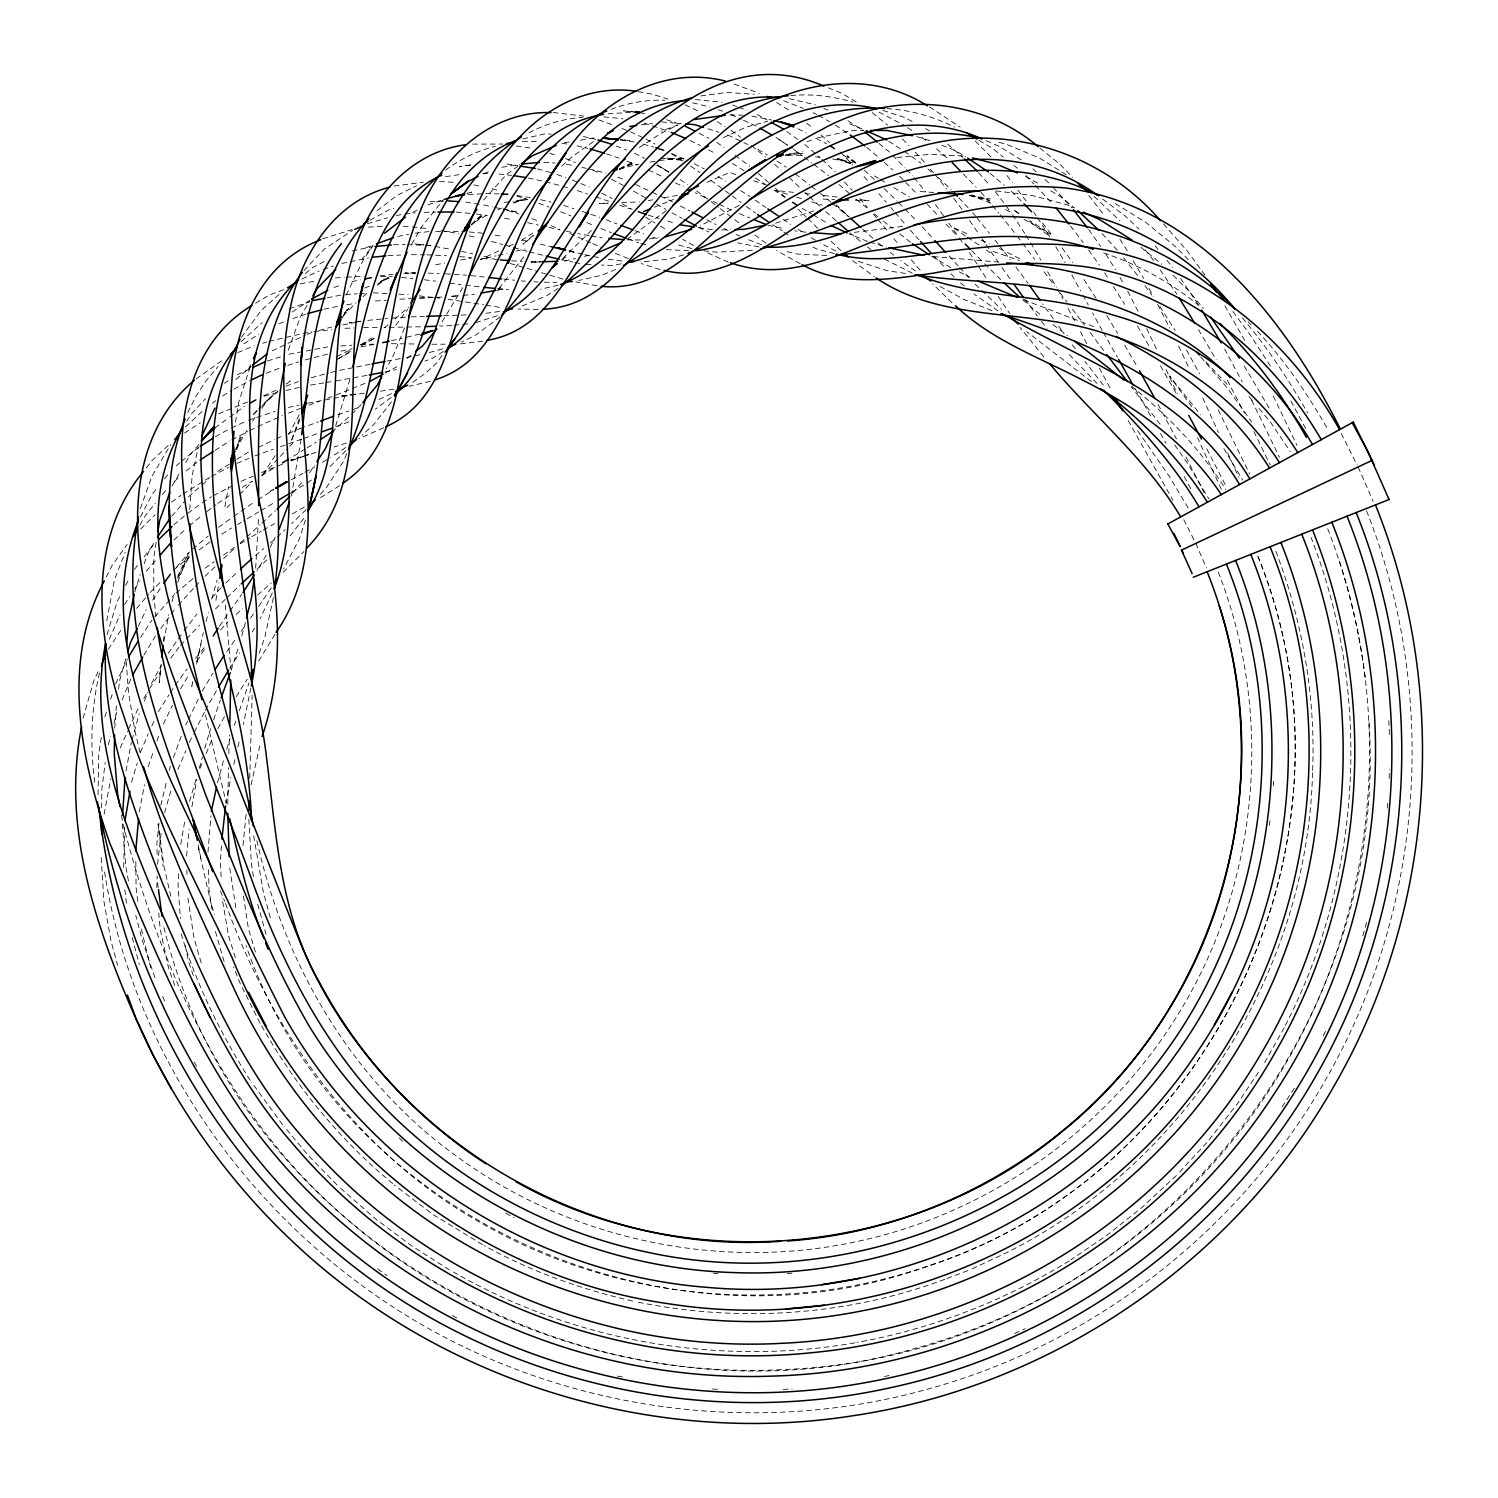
<?xml version="1.0" encoding="UTF-8"?>
<svg xmlns="http://www.w3.org/2000/svg" width="1498" height="1498" viewBox="0 0 1498 1498"><rect width="100%" height="100%" fill="white"/><g stroke="black" fill="none" stroke-linecap="round" stroke-linejoin="round"><path stroke-width="0.75" stroke-dasharray="5 3.75" d="M227.79 804.332L228.426 767.613M101.602 807.89L101.789 789.558L105.216 762.445M248.855 819.312L251.327 863.335L253.462 876.985M258.461 519.469L255.559 570.12M114.709 728.178L116.451 705.24M1389.152 778.454L1389.376 769.56M228.82 753.625L229.437 734.994M122.33 823.844L125.944 867.192L128.753 882.547M156.784 887.715L157.178 876.012M157.59 864.309L161.147 832.588M101.227 857.624L103.924 901.347L111.058 941.343L117.649 965.274M1312.529 772.725C1307.717 970.798 1187.633 1159.958 1011.45 1250.193M1312.641 770.384C1315.6 695.297 1302.155 619.798 1275.247 549.71M106.77 620.734L114.541 579.426L125.195 552.369M124.615 827.345L123.679 869.664M178.637 873.802L178.037 885.112L180.397 918.574M249.717 778.192L252.151 695.203M221.442 845.733L220.393 861.238L221.236 879.513M189.759 509.657L192.118 475.727L198.298 447.059M207.979 852.156L210.956 815.83M242.994 845.546L246.103 814.013M1387.185 808.096L1387.597 803.452M1269.48 825.304L1269.93 820.661M1273.244 785.87L1273.693 781.244M186.538 856.088L189.16 829.199M161.11 664.251L159.219 682.676L161.035 666.591M163.469 641.238L163.937 636.631M158.975 823.132L156.916 843.262L157.178 857.249M139.314 811.729L144.482 784.671M163.881 641.313L168.731 614.817M273.385 597.59L264.94 636.65L258.517 655.356M118.567 689.155L119.784 679.98L125.963 658.221L128.566 693.237L135.307 732.859L140.831 755.498M301.079 439.195L291.099 497.317M126.019 770.852L131.356 742.409M101.284 737.428L98.774 753.438L98.025 795.588M156.185 542.407L153.77 557.705L153.826 595.68L155.979 616.146M225.936 803.808L230.823 777.518M235.448 422.211L238.706 402.194L250.84 364.763M104.111 814.275L110.702 778.923M180.752 844.348L185.115 819.275M215.881 600.342L218.97 582.759M191.913 806.673L196.762 779.297M224.831 506.699L228.557 486.906M250.821 687.975L243.388 724.47M196.837 661.798L203.316 632.662M134.764 591.953L140.175 574.502M196.613 664.101L200.975 643.934M217.528 782.668L224.101 758.231M251.102 784.783L260.521 742.858M233.838 764.467L235.336 757.932M349.914 379.368L335.608 426.106M160.81 805.231L166.615 781.376M169.255 770.534L170.304 766.19M237.939 746.922L239.568 740.181M245.391 622.475L241.852 635.845M206.106 621.501L208.353 612.551M108.324 744.693L110.59 736.117M113.96 723.234L116.788 712.505M172.008 601.822L174.292 593.171M131.955 740.218L139.127 713.909M199.365 768.156L202.342 757.164M204.72 748.363L210.563 728.608M1362.843 935.857L1367 920.952M211.705 599.144L217.173 579.932M83.102 718.048L93.588 681.478L99.111 669.381M99.467 672.995C91.022 709.06 89.899 746.641 94.917 783.304M164.574 812.628L170.884 790.869M189.572 801.336L196.762 776.956M131.524 782.293L137.254 763.044M140.438 752.352L148.133 733.983M226.76 749.3L230.074 738.139M140.419 508.496L151.747 476.589L170.791 444.475M237.939 648.971L231.048 670.598M107.013 634.628L117.2 601.522L120.364 595.474M236.178 449.419L240.129 436.555M305.386 520.031L299.394 538.887L283.459 569.053M104.879 716.924L107.032 710.314M110.609 699.285L112.762 692.675M148.208 766.714L153.339 751.753M156.99 741.061L159.181 734.638M234.343 725.369L235.785 721.156M239.38 710.632L248.986 682.882M213.559 719.808L220.337 700.053M299.375 418.466L291.043 441.76L299.675 420.133M236.628 449.7L241.141 437.173L235.523 449.082M288.29 350.232L300.48 316.546L309.487 301.473M177.719 582.516L188.467 553.005M173.487 757.482L181.427 735.687M346.132 295.125L363.19 260.165L372.983 245.616L362.235 258.948M144.164 563.716L148.152 552.912L155.174 541.04M144.407 700.933L147.928 692.263M151.429 683.612L161.297 665.281M404.554 327.95L392.738 356.767L386.166 368.826M200.039 768.399L202.661 762.051M206.144 753.569L212.267 738.757M122.068 699.866L130.869 678.781M177.925 769.392L185.883 750.685M189.422 742.39L193.205 734.245M177.476 577.797L188.111 552.893M346.768 453.707L343.267 461.74L326.002 488.198L319.842 494.827M109.26 639.29L120.046 614.704M120.233 747.914L127.592 731.249M128.51 729.151L139.127 706.419M272.28 592.965L260.128 618.768M151.804 725.95L154.556 719.92M1285.359 1025.362C1362.281 876.068 1372.224 694.248 1311.143 537.707M248.724 368.695L250.653 364.632M138.284 626.295L146.298 609.592M115.627 683.856L127.517 658.989M163.376 724.058L172.382 705.315M185.733 725.144L187.662 721.137M188.636 719.134L198.26 699.098M1323.258 1035.792L1326.217 1029.819M266.251 555.178L256.944 570.963M270.202 547.219L275.145 537.276M187.774 412.53L196.126 396.015L206.2 380.661L218.071 366.561M106.283 576.973L112.219 565.233L127.143 544.486M194.216 732.26L204.327 712.336M205.338 710.352L217.266 689.192M178.225 578.078L189.591 555.833M140.512 516.81L152.141 494.321L157.646 487.393M125.645 585.418L128.809 579.37M235.972 449.363L246.814 430.394M288.534 434.589L299.394 414.459M462.826 287.579L439.719 325.646M217.847 728.627L224.569 716.456M177.981 575.7L189.235 555.739M1264.649 1062.569L1284.385 1027.459M143.92 655.075L155.567 635.901M172.158 485.97L180.041 472.301M185.658 462.545L190.152 454.755L198.972 444.382M411.65 244.211L422.005 226.235L443.67 199.44M168.244 653.278L182.775 632.418M139.951 524.974L145.549 515.349L155.361 503.178M143.789 698.461L148.471 690.522M149.631 688.537L160.848 671.085M274.995 634.291L258.386 661.573M202.324 691.065L213.034 672.995M252.263 631.987L254.51 628.205M180.546 688.762L188.729 675.018M196.912 661.273L205.582 647.585M344.39 313.55L348.116 307.614M236.235 696.645L247.151 679.249M252.638 421.144L254.978 417.455M229.812 668.239L239.53 652.885M186.819 421.238L191.669 413.617L205.526 398.58M158.226 711.868L169.124 694.697M170.341 692.788L173.974 687.058M175.191 685.148L187.175 668.838M219.513 626.145L228.595 612.963M241.347 337.35L261.326 310.236L280.856 292.934M271.25 587.834L255.877 610.51M124.54 604.462L129.652 596.635M134.745 588.826L139.857 581.018M140.569 637.436L151.897 620.191M309.562 472.825L314.393 465.466M275.201 455.579L261.57 476.308L278.778 457.995M1282.026 1106.966L1294.403 1088.166M108.324 649.233L121.937 628.617M152.534 600.174L161.26 587.01M1258.47 1072.137L1236.842 1104.588L1207.463 1141.851L1177.952 1173.833M342.237 317.876L348.772 308.345L344.24 313.438M229.906 611.09L241.665 594.388M250.522 618.094L254.548 612.401M226.741 651.686L235.935 638.71M241.197 631.295L243.818 627.587M160.792 628.617L169.911 615.903M171.221 614.086L175.135 608.637M523.757 256.963L498.609 288.814M261.832 408.261L270.052 397.213L258.705 408.917M395.772 325.291L407.699 309.337M170.697 658.202L179.123 647.173M442.041 355.55L436.611 363.078L424.852 373.788L411.707 382.982M134.408 569.521L138.546 564.109M144.089 556.919L153.77 544.317M184.179 630.583L196.912 614.068M391.502 401.839L373.845 424.458L362.048 435.206M290.069 535.966L303.832 518.308M146.392 467.807L152.01 460.616L169.836 443.97M195.508 658.259L205.469 646.181M164.537 478.723L168.656 473.518M162.383 494.49L166.596 489.284M483.611 199.964L506.455 174.536L517.653 166.428M361.318 404.46L350.251 415.751M136.636 608.394L148.677 594.219M150.175 592.459L161.559 580.924M171.783 516.192L183.898 502.111M176.258 567.442L189.385 552.2M146.242 571.244L156.859 558.979M154.874 616.783L174.217 594.65M292.634 493.029L302.783 481.457M178.243 605.211L193.822 588.096M195.377 586.373L200.058 581.243M345.907 450.617L329.803 466.796M211.986 597.627L221.049 587.759M220.487 629.946L227.996 621.82M305.966 509.732L291.642 523.57M280.351 456.328L288.159 447.996M289.732 446.329L292.859 442.996M303.925 270.614L324.223 249.136L352.629 230.299M180.546 645.32L199.59 625.134M343.061 315.498L356.168 302.839M257.094 410.583L252.226 415.601L260.521 407.381M226.947 507.691L230.149 504.395M239.717 494.527L252.488 481.382M497.336 290.874L503.459 284.639M591.429 230.523L562.143 259.042M283.141 572.273L303.794 551.657M185.565 426.893L202.455 411.126M262.187 405.752L277.636 391.54M215.543 608.843L225.168 599.406M226.76 597.814L239.624 585.437M140.625 529.056L155.099 514.844M173.768 524.862L185.977 514.675M267 559.821L255.784 570.42M204.983 576.299L215.132 566.656M223.577 558.604L233.613 549.186M225.805 583.022L237.227 572.199M471.14 224.625L482.712 213.708M174.48 481.457L179.329 476.888M173.899 540.029L185.715 528.963M277.167 537.07L285.2 529.562M240.204 543.081L245.166 538.494M246.814 536.977L260.128 524.693M1176.398 1175.518L1141.532 1207.819L1106.179 1235.831L1070.995 1259.668M561.862 166.091L571.787 156.99L596.092 139.67M261.832 523.139L275.426 510.706M236.197 614.405L242.751 608.45M241.122 341.6L261.925 322.894M363.022 296.735L368.152 292.147M331.863 432.098L348.585 417.23M377.065 210.712L396.876 195.508L416.65 185.752M257.581 595.062L271.269 582.947M533.082 235.411L522.989 244.193L533.887 235.617M188.448 496.83L200.489 486.363M202.211 484.865L209.083 478.892M176.333 465.784L179.629 462.938M181.277 461.515L198.242 447.677M173.468 570.045L189.572 556.9M235.898 379.462L251.084 366.43M175.94 593.189L193.111 578.471M499.976 316.958L476.102 334.84L461.59 342.012M384.612 327.725L388.057 324.785M394.91 318.943L408.636 307.24M255.353 555.646L263.742 548.511M270.464 542.8L275.501 538.512M471.383 225.112L483.367 215L474.267 221.236M189.235 525.985L201.575 515.593M305.349 273.61L312.108 267.936L326.19 260.39M192.568 549.054L208.203 536.022M218.614 527.315L231.553 517.84M270.277 397.382L277.505 391.446M391.203 397.457L375.361 409.123M407.138 358.397L412.287 354.202M186.052 471.027L198.242 461.197M562.349 259.603L565.795 256.888M666.292 210.638L627.531 239.062M206.967 511.53L215.955 504.732M196.107 378.957L223.464 359.557M377.346 285.294L388.375 277.055L378.282 282.841M187.774 513.346L200.395 504.058M202.193 502.729L211.518 496.681M214.926 427.885L227.902 418.391M229.756 417.043L244.586 406.201M639.234 147.59L661.76 132.929L677.695 124.989L661.517 131.15M198.991 550.028L210.3 541.752M171.54 502.148L180.977 495.332M182.868 493.966L209.664 477.45M307.333 482.918L312.951 478.892M205.132 568.173L214.364 561.619M223.614 555.065L234.718 547.201M233.445 516.51L239.118 512.559M241.009 511.249L254.248 502.036M212.173 403.205L215.656 400.79M222.603 395.978L231.947 390.285M445.486 170.173C460.392 159.162 477.225 150.699 495.295 146.336M224.513 383.301L228.164 380.848M217.753 503.384L230.786 494.602M292.204 312.033L309.599 300.386M334.279 455.055L347.293 446.498M184.535 433.072L200.245 422.904M214.926 450.449L229.737 440.918M339.634 485.726L318.231 499.003M521.323 240.448L534.674 231.89M243.818 343.754L258.817 334.185M215.412 436.686L229.381 428.896M558.042 288.459L546.302 295.949L521.229 306.36M217.678 471.421L229.213 464.155M236.909 459.324L248.443 452.078M258.068 499.62L273.348 489.996M221.873 534.112L231.628 527.989M272.149 350.888L305.199 335.14M338.923 358.359L352.685 349.858M360.55 344.989L374.331 336.488M443.352 351.524L431.499 358.846L424.964 361.018M322.463 462.32L330.328 457.47M240.41 543.699L249.885 537.857M305.292 448.969L290.144 458.219M307.127 447.846L316.284 442.228M242.264 487.356L251.982 481.438M261.364 475.727L274.658 467.638M255.596 303.214L269.003 295.218L285.538 288.964M258.911 511.81L243.275 521.117M260.877 510.649L274.621 502.429M291.979 492.074L303.495 485.202M273.853 489.134L270.183 491.307L274.022 489.228M237.452 524.562L241.328 522.259M474.679 222.06L488.067 214.607M211.574 476.327L229.044 467.133M304.263 507.11L292.372 513.851M251.776 536.677L261.232 531.247M263.124 530.161L274.677 523.626M1069.141 1260.923C1004.297 1300.863 932.205 1328.838 857.231 1342.377M233.894 389.18L249.735 380.754M336.956 359.557L351.169 351.562M361.318 345.832L375.53 337.818L361.261 344.709M739.169 205.376L700.296 225.842M291.286 479.809L302.971 473.349M304.899 472.282L314.636 466.908M369.987 220.262L389.405 209.589L393.899 208.447M412.68 212.398L422.024 207.323M385.136 373.114L396.82 366.804M619.479 169.143L633.654 161.559M723.403 137.573L745.91 127.255L767.463 121.301M213.484 495.651L231.141 486.344M391.427 393.656L377.533 400.135M377.627 283.871L389.068 277.954L378.938 282.167M231.741 439.888L247.769 431.649M249.773 430.619L255.784 427.529M257.787 426.499L282.429 415.62M383.6 427.81L358.734 438.745M237.751 352.61L254.267 345.776M528.944 132.798C545.534 123.903 563.978 118.679 582.741 117.312M336.788 356.487L351.056 349.614M497.935 209.889L501.886 207.997M258.442 447.34L274.415 439.738M276.418 438.802L282.41 435.955M972.146 1268.787L1009.465 1251.317M498.759 250.952L480.315 259.529L496.007 255.84M509.02 246.178L513.121 244.268M237.302 374.706L251.346 368.171M301.922 278.984L319.186 271.007M1014.652 1333.557L1025.231 1328.707M231.497 427.941L246.29 421.163M248.406 420.208L274.939 411.37M619.573 169.592L633.972 163.095L621.37 167.607M218.633 413.86L247.619 401.932M263.573 395.772L277.654 389.517M706.869 182.4L729.713 172.42L736.248 174.835M241.047 481.326L253.387 476.064M261.607 472.544L282.616 464.08M615.715 269.434L602.14 275.108L578.902 280.444M288.384 433.446L300.33 428.447M236.871 463.388L248.855 458.388M364.744 288.065L370.83 285.538M654.345 207.211L673.557 199.44M288.496 413.167L300.63 408.28M336.058 395.041L365.381 383.226M348.865 421.837L334.822 427.192M513.795 203.054L525.704 198.485L513.215 201.781M307.146 334.391L312.988 332.144M266.213 373.283L281.25 367.516M278.815 323.83L284.901 321.527M293.028 318.456L305.386 314.318M806.991 141.786L815.286 138.677M285.912 386.259L298.402 381.559M944.77 1279.311C846.351 1316.049 737.447 1323.109 634.759 1301.462M946.886 1278.524L970.067 1269.761M483.704 173.581L489.659 171.352M308.963 405.153L319.392 401.277M327.725 398.168L331.901 396.614M353.004 409.609L359.277 407.287M291.267 460.897L308.607 454.493L302.652 456.384M427.941 204.814L444.569 199.197M254.866 455.898L261.008 453.651M263.049 452.902L273.291 449.138M365.924 247.694L372.29 245.372M300.312 428.447L318.437 421.874M301.697 439.195L277.317 447.752M303.757 438.446L318.175 433.24M323.212 269.565L333.286 265.97M264.228 396.202L277.111 392.532M289.301 308.738L309.168 301.922M346.356 443.052L333.942 447.022M813.714 210.956L774.185 223.614M337.893 414.665L348.678 411.051M610.941 109.354C628.111 102.838 646.499 99.636 664.869 100.272M287.766 365.381L298.645 361.823M333.998 287.485L341.937 284.882M475.784 322.632L497.598 315.629M367.403 223.726L387.551 217.734M267.543 360.981L280.369 356.917M288.927 354.221L327.594 346.956M322.707 238.781L352.086 229.606M302.821 456.497L317.22 452.115M262.656 343.248L266.85 341.993M268.947 341.375L300.929 333.923M311.284 377.702L328.661 373.039M558.248 285.219L540.478 289.189M683.668 254.885L668.838 259.06L640.582 261.963M429.383 352.517L444.063 348.454M319.168 330.44L331.526 327.032M305.292 359.894L311.996 358.097M314.224 357.498L327.631 354.165M419.833 334.054L404.497 337.724M619.386 168.918L638.878 164.143M430.301 381.335L409.235 386.222M352.105 250.896L372.646 246.721M330.852 372.496L337.406 370.849M341.75 263.461L368.62 257.918M564.634 261.139L575.625 258.48M584.426 256.345L588.826 255.297M498.254 255.315L507.223 253.199M516.173 251.084L525.143 248.968M396.446 215.656L400.902 214.607M285.968 390.472L299.263 387.383M522.802 138.902L544.617 133.902L551.152 134.108M414.946 355.831L421.125 354.408M391.353 340.701L402.307 338.211M323.98 309.225L338.398 306.21M288.384 407.419L299.226 405.078M307.876 403.205L357.179 393.843L339.784 396.24L364.37 393.225M339.578 370.381L372.141 363.864M817.365 137.891L852.175 130.532L863.653 130.476M341.02 351.131L352.086 348.791M700.746 95.966L726.661 92.464L754.187 94.224M351.861 281.643L360.512 279.864M379.968 275.857L393.056 274.228M393.993 186.052L423.354 182.232M513.421 202.286L526.21 199.721L512.99 201.294M303.083 333.492L311.678 331.77M385.08 371.897L396.371 369.613M397.794 236.441L408.767 234.268M621.202 263.798L612.495 265.502L601.484 265.034M327.276 297.746L340.964 295.106M785.42 154.893L802.928 151.523M393.974 389.162L380.436 391.184M342.78 324.879L360.793 321.452M360.924 346.918L373.92 344.428M300.143 283.852L315.554 280.931M435.656 264.79L444.737 263.086M460.598 260.09L471.945 257.956M386.896 361.093L404.048 357.91M884.569 1376.437L888.988 1375.613M498.048 289.975L506.642 288.402M406.258 357.516L412.868 356.299M648.391 200.601L652.847 199.796M663.989 197.792L677.358 195.377M366.935 375.399L335.103 381.016M650.207 162.121L657.004 160.904M346.712 304.806L352.948 303.738M501.774 167.289L519.375 164.368M310.404 385.098L323.886 382.87M326.115 382.496L332.856 381.391M564.428 142.703L571.3 141.598M580.438 140.138L596.466 137.554M752.445 250.26L716.55 252.188L702.3 250.615M360.681 321.19L349.24 322.913L360.812 321.34M445.543 176.652L460.541 174.461M902.657 226.404L850.808 232.77M641.181 124.877L652.51 123.248M485.895 313.288L499.639 311.472M855.002 1342.845C718.235 1366.644 573.678 1341.459 453.407 1271.989M785.364 155.474L802.797 153.245L785.42 154.257M640.245 239.998L626.744 239.849M649.289 238.894L658.334 237.77M608.113 113.792L632.905 112.219M405.04 214.102L415.358 212.847M460.504 343.866L482.787 341.169M504.152 202.361L510.781 201.575M468.425 194.534L483.554 193.71M415.414 233.145L428.934 231.591M313.906 331.526L331.713 329.691M896.965 157.533L929.453 154.331L965.798 156.148M387.963 255.709L400.79 255.016M367.74 320.385L387.495 318.456M393.562 244.773L405.078 244.605M451.759 325.366L440.712 326.115M453.95 325.16L460.504 324.542M462.695 324.336L469.248 323.737M787.349 1273.637L791.88 1273.225M659.27 160.492L684.511 158.208L661.292 158.488M456.31 295.967L449.999 296.435L460.822 295.555M463.088 295.349L474.417 294.32M472.656 144.108L502.822 144.051M790.588 95.61C811.598 93.494 832.794 96.321 853.017 102.126M375.324 301.023L386.447 300.199M340.795 345.982L351.787 345.177M335.383 277.973L344.24 277.336M346.45 277.186L364.389 276.306M391.839 318.1L406.913 317.127M345.551 294.526L357.142 293.814M359.464 293.664L366.411 293.233M399.797 299.244L410.995 298.57M783.136 1389.451L792.199 1388.908M368.527 227.153L383.451 226.31M538.25 309.468L517.934 309M404.086 273.741L415.096 273.254M429.926 201.706L443.502 201.107M608.151 203.129L599.219 203.485L607.814 203.335M621.576 202.605L639.477 201.893M443.595 315.704L468.5 314.823M345.064 328.305L354.296 327.95M420.507 326.789L384.106 327.463M540.048 261.907L531.097 262.187L540.104 262.038M411.201 316.846L424.402 316.434M485.745 193.635L498.965 193.897M721.661 229.962L730.556 229.7M360.587 344.521L373.807 344.166M391.427 343.679L416.163 344.016M522.521 141.617L538.7 141.374M424.103 212.285L435.637 212.154M543.793 162.402L555.084 163.039M530.929 261.794L542.22 261.738M363.546 327.594L377.253 327.519M431.873 344.24L445.075 344.184M688.799 250.746L665.842 249.604M435.675 231.366L464.904 231.572M411.501 254.679L424.664 254.81M426.855 254.829L446.516 255.709M380.735 276.531L392.401 276.681M544.242 282.223L556.676 282.41M729.732 114.934L743.045 115.14M787.499 155.043L802.61 155.418M603.863 116.863L623.018 118.791M759.074 246.945L737.709 242.863M823.076 199.14L834.611 199.552M855.377 200.264L869.215 200.732L855.527 199.159M407.362 244.68L423.372 245.279M425.657 245.372L432.51 245.616L425.919 244.979M428.297 273.123L439.083 273.554M586.055 264.416L592.665 264.678M482.899 173.281L489.771 173.581M826.859 255.503L797.123 254.023L784.334 250.99M511.567 260.802L522.315 261.345M373.358 292.822L387.308 293.552M398.917 294.17L408.224 294.675M886.835 108.661C910.466 109.878 933.404 116.601 954.544 127.087M712.524 1389.002L719.34 1389.432M439.476 181.389L455.486 182.419M445.543 273.797L466.533 275.183M920.128 191.538L933.61 192.474M521.379 280.894L525.536 281.175M533.85 281.736L538.025 282.017M667.565 159.125L682.601 160.211M805.812 232.209L794.689 230.804M403.224 226.254L409.946 226.741M412.175 226.91L427.848 228.595M553.193 112.5L583.864 116.132M713.423 1273.337L718.029 1273.693M497.617 288.665L508.534 289.545M661.592 121.956L681.421 123.566M933.067 256.57L1000.084 262.187M459.736 256.626L470.971 257.544M482.225 258.461L491.213 259.191M456.328 212.117L474.192 213.727M469.23 231.965L484.303 233.351M423.709 244.754L414.927 243.912L423.84 244.96M632.811 111.77L623.524 110.852L635.152 112.069M695.39 99.561L722.036 102.276M503.815 279.115L514.788 280.22M401.595 277.411L412.999 278.591M424.402 279.77L435.787 281.175M793.64 192.362L775.234 190.415L788.079 194.44M805.138 193.56L809.744 194.047M470.934 275.651L484.079 277.036M815.474 156.803L819.762 157.271M620.696 139.932L634.085 141.973M498.946 174.011L511.548 175.397M419.253 295.892L432.51 297.353M434.701 297.596L441.33 298.308M823.544 195.489L837.251 197.062M465.485 285.2L479.435 286.811M597.084 285.8L575.944 281.867M426.069 245.223L432.753 246.009M995.889 190.901L1031.972 195.452L1067.381 204.852L1073.411 207.604M476.383 214.008L487.393 215.431M608.225 259.21L622.7 261.083M667.396 158.058L682.582 160.08M517.035 195.564L530.348 197.642M449.456 283.085L460.841 284.657M516.304 145.999L529.768 147.928M751.902 116.151L771.751 120.046M447.939 299.282L483.648 304.731M905.447 273.441L886.985 270.67L856.631 260.783M698.911 227.696L712.692 229.793M441.292 230.655L458.856 233.613M506.904 163.994L517.802 165.716M465.709 202.099L479.229 204.252M495.089 235.111L503.702 236.497M485.951 305.105L502.036 307.708M969.674 195.339L990.347 198.934M588.957 235.617L577.797 233.557M591.13 236.01L602.027 237.901M561.862 143.171L568.379 144.314M593.582 256.589L601.953 258.087M504.601 218.202L513.084 219.738M638.167 91.621L652.847 94.299L667.939 99.111M528.363 178.037L543.287 181.202M434.963 246.421L450.411 249.286M461.44 251.346L472.638 253.761M832.719 158.994L852.362 162.664L837.251 158.526M617.419 1376.063L624.254 1377.355M566.487 231.347L575.55 233.108M583.377 136.524L595.773 139.333M789.203 98.625L815.455 104.841M540.553 199.683L550.927 202.155M916.813 136.636L931.494 141.205M767.931 225.299L783.548 228.52M566.45 164.2L573.116 165.585M582.01 167.42L586.467 168.338M588.677 168.806L605.81 173.113M473.911 184.909L480.727 186.332M527.577 222.734L538.231 225.056M561.432 259.66L572.648 261.981M574.876 262.45L581.617 263.854M639.796 112.575L647.96 114.316M469.155 235.823L477.3 237.733M483.742 204.983L492.374 206.855M494.546 207.323L501.025 208.728M503.178 209.196L518.289 212.454L503.328 208.971M691.87 248.537L676.853 244.642M998.96 142.441L1005.495 143.902L1039.406 157.983L1069.029 176.521M549.092 227.471L559.971 229.906M522.203 240.092L528.981 241.609M582.685 254.154L567.143 250.503M584.894 254.679L591.504 256.214M643.185 144.108L653.727 147.085M540.272 244.155L551.47 246.796M969.562 195.601L989.729 200.395L969.899 194.721M577.048 145.849L587.815 148.433M692.638 102.819L709.865 106.976M640.826 243.556L647.642 245.204M545.459 181.745L560.552 185.64M527.146 251.289L513.926 247.694M529.281 251.833L544.111 255.578M834.292 253.555L817.196 249.155L811.298 246.29M483.929 256.439L499.283 260.427M632.549 1301.069C581.074 1289.123 530.685 1271.502 484.472 1245.662M598.751 119.896L613.562 125.177M492.056 188.692L500.126 190.939M537.445 168.825L552.743 173.113M491.456 241.347L502.691 244.53M504.938 245.148L511.679 247.058M510.125 263.479L537.782 271.531M562.668 186.258L569.034 188.093M563.023 279.115L539.786 272.168M867.548 241.421L849.01 233.838M869.664 242.058L886.666 247.17M648.353 215.206L659.083 218.446M667.659 221.011L674.1 222.959M660.056 269.584L641.2 263.536M652.585 237.19L657.004 238.538M507.841 210.544L518.945 213.971M707.88 128.772L718.909 132.217M796.636 197.118L803.059 199.122M811.616 201.799L822.308 205.151M606.653 153.863L618.936 158.114M563.548 205.451L573.865 208.728M882.94 110.459L904.343 117.312L912.095 121.469M643.934 123.079L650.169 125.083M652.229 125.757L668.988 131.543M718.366 109.747L722.598 111.152M549.71 153.283L557.649 155.942M516.791 195.957L527.783 199.627M538.774 203.297L548.98 207.099M734.132 84.038L759.243 93.307M577.442 190.62L587.591 194.047M753.606 180.752L764.467 184.46M582.142 211.349L588.714 213.596M590.924 214.345L599.706 217.322M837.157 159.088L852.1 164.218L837.288 158.058M993.005 251.458L1019.464 260.521M595.867 196.856L611.278 202.118M666.573 119.69L679.118 124.053M1103.67 252.937C1138.199 264.528 1170.912 282.41 1198.98 305.629M912.376 273.198L881.442 257.675M557.087 174.517L565.776 177.644M619.685 205.17L630.209 208.971M531.827 218.671L538.269 221.03M783.679 100.759L803.471 108.362M1023.658 299.731L1095.824 327.407M628.242 238.95L638.728 242.788M732.634 105.029L736.754 106.564M738.814 107.332L747.034 110.403M969.768 195.04L993.099 204.065M635.058 230.673L643.822 233.931M761.471 244.754L747.858 239.437M627.044 161.204L636.893 165.173M606.128 219.757L616.82 223.839M628.149 258.499L613.244 252.563M621.988 128.491L628.317 130.963M630.433 131.805L643.953 138.153M941.736 145.25L956.08 150.905L965.686 156.916M616.296 146.055L626.482 150.081M634.646 153.302L644.739 158.357M991.976 310.666L964.206 299.525L936.662 284.657M828.357 87.876L841.296 93.082L857.231 102.538M560.589 211.761L571.038 215.974M551.152 225.73L559.54 229.138M739.375 213.652L749.58 217.809M849.628 123.847L864.177 129.839M565.57 158.582L575.401 162.608M601.035 228.501L611.465 232.808M617.813 177.101L625.696 180.378M572.292 179.985L578.696 182.644M580.831 183.542L589.351 187.081M1025.568 176.446L1039.294 183.936M735.986 234.4L739.937 236.085M587.01 222.622L594.781 225.917M986.302 140.793L998.979 146.242L1024.07 161.597M823.788 108.418L827.963 110.215M728.234 262.131L706.775 252.469M590.605 242.62L567.948 232.546M592.721 243.556L601.166 247.301M1005.551 209.664L1011.768 212.473M671.853 153.657L684.099 159.181M694.286 163.788L704.266 168.862M966.865 233.651L952.597 227.209L965.686 236.085M981.115 240.111L989.26 243.799M813.021 112.706L816.841 114.447M592.815 170.173L600.455 173.637M698.536 227.247L708.76 231.928M878.989 112.088L904.099 125.345M731.024 114.466L741.435 119.316M743.514 120.271L758.082 127.049M690.072 140.475L700.427 145.549M635.545 184.479L650.076 191.257M652.154 192.231L658.371 195.133M660.449 196.088L672.639 201.987M685.054 104.879L699.379 111.601M835.828 251.027L820.249 242.976M648.484 170.023L663.558 177.138M727.728 134.97L741.791 141.655M743.813 142.61L747.82 144.538M705.127 197.586L695.278 192.718M713.179 201.425L717.205 203.335M719.209 204.308L731.286 210.057M675.542 182.925L683.594 186.857M800.194 263.685L776.544 250.522M723.89 228.464L727.934 230.449M601.934 193.261L612.233 198.56M999.522 248.612L1022.329 259.922M950.874 267.655L931.269 256.064M959.188 271.85L969.58 277.093M645.825 139.108L655.038 144.033M611.652 179.311L623.374 185.527M699.06 133.266L708.835 138.303M706.85 219.813L716.138 224.588M680.448 206.031L690.035 211.031M708.573 149.875L714.696 153.096M929.453 106.901L960.181 127.087M776.619 102.538L789.914 110.777M798.022 128.697L806.167 133.022M816.335 138.434L826.521 143.845M925.689 128.716L929.565 130.775M482.468 1244.595L432.828 1214.429L394.442 1185.105M671.909 212.791L682.152 218.352M452.227 1315.45L458.332 1318.783M757.258 114.578L767.257 120.102M633.56 191.164L647.155 198.728M1024.014 219.307L1050.529 234.119L1029.969 220.637M622.4 203.971L632.231 209.458M693.574 245.541L682.564 239.249M505.781 1213.174L513.926 1217.762M818.676 115.496L829.761 121.806M656.779 165.229L668.82 172.083M811.204 237.77L818.451 241.927M656.63 204.121L665.955 209.495M660.468 226.161L667.64 230.449M1050.866 190.864L1060.528 196.631L1074.253 207.754M978.98 140.269L992.987 148.677L1003.435 157.084M802.048 208.185L811.616 213.914M813.526 215.057L826.933 223.071M874.495 175.959L878.371 178.281M880.3 179.442L886.104 182.943M893.857 187.606L909.361 196.931M645.657 217.285L655.075 222.959M757.876 149.313L767.425 155.118M717.973 176.502L725.575 181.146M1115.261 203.597L1145.521 222.172L1176.192 247.264L1190.648 262.094M671.61 153.845L683.163 161.072M717.336 121.656L725.126 126.6M449.363 1269.817L411.295 1245.587L375.923 1219.185L338.66 1186.547M847.924 120.795L863.241 130.569M732.428 163.376L744 170.772M755.348 178.019L766.489 185.153M740.592 190.564L749.861 196.481M888.745 141.299L902.433 150.081M904.38 151.335L921.027 163.301M798.228 229.363L801.936 231.759M998.08 310.947L974.037 294.02M915.484 270.988L900.654 260.596M772.575 224.606L782.05 230.804M783.941 232.04L789.615 235.766M1018.752 213.278L1013.154 209.608L1018.584 213.559M773.942 190.059L785.121 197.399M835.341 125.158L850.415 135.12M907.638 127.705L912.956 131.244M776.919 161.016L786.132 167.214M680.167 179.573L687.619 184.591M967.558 237.339L978.793 244.942M986.264 250.016L991.882 253.817M783.061 219.195L790.701 224.363M755.217 200.17L765.909 207.548M690.672 166.109L699.959 172.513M843.805 155.212L855.133 163.095M716.643 142.31L724.058 147.553M735.144 155.399L749.674 166.203M696.57 190.939L709.266 200.245M766.002 243.219L753.644 234.1M746.21 206.462L755.591 213.147M377.646 1268.881L387.027 1275.603M786.806 131.562L797.573 139.314M804.763 144.501L820.192 157.833M730.968 130.307L740.386 137.142M710.801 180.34L723.384 189.478M725.182 190.789L730.575 194.703M1029.463 221.498L1049.405 236.047M852.512 260.652L874.326 276.606M1091.48 381.653L1026.71 331.582M806.598 123.192L812.159 127.33M793.154 148.957L802.516 155.923M804.389 157.309L811.879 162.889M813.751 164.274L828.45 175.678M1102.715 199.122L1125.635 216.367L1139.117 229.157M732.316 196.013L741.004 202.53M947.728 144.164L962.746 157.365M711.119 201.65L718.497 207.286M720.351 208.69L731.417 217.135M734.769 219.682L739.769 223.52M1053 324.579L1067.344 335.627M860.358 241.421L849.928 232.845M867.398 246.852L870.9 249.548M883.408 221.18L892.49 228.239M899.755 233.875L910.653 242.339M795.251 173.749L809.613 185.003M811.41 186.407L816.803 190.639M878.034 242.901L883.258 246.983M890.205 252.432L893.688 255.147M921.888 137.385L927.356 141.692M1013.884 165.473L1017.367 168.263M856.257 199.403L867.117 208.11M874.364 213.914L877.978 216.817M1094.083 196.425L1119.867 220.805M855.77 162.776L847.119 155.792L855.733 162.926M751.397 145.568L765.647 157.084M1039.893 148.059L1060.359 164.63L1072.624 177.382M1140.896 247.282L1161.886 264.303M1131.439 386.166C1167.972 415.526 1200.853 449.662 1225.757 489.528M872.285 112.631L887.584 125.139M878.989 143.471L889.475 152.084M820.398 193.448L831.09 202.249M832.869 203.709L848.898 216.892L837.644 206.368M927.917 168.993L931.363 171.839M938.235 177.513L951.249 189.74M960.536 282.822L965.592 287.017M990.178 173.393L1004.222 185.265M1011.244 191.22L1022.46 202.193M1022.647 299.694L1042.234 316.284M866.687 147.291L879.101 157.852M952.016 302.765L932.655 283.871M758.269 173.525L768.549 182.307M936.475 148.845L948.665 159.462M820.923 134.951L829.667 142.591M839.123 184.572L849.347 193.504M836.127 220.786L822.664 208.765M392.701 1183.57C339.428 1139.585 295.012 1085.264 261.195 1025.1M1032.908 168.862L1036.354 171.914M1044.967 179.554L1050.135 184.123M840.996 250.672L829.461 239.774M862.642 229.138L872.903 238.313M884.344 162.402L892.845 170.042M774.578 164.274L781.095 170.154M975.217 140.943L991.039 156.953M836.015 204.852L849.048 216.854M804.875 192.362L808.115 195.339M809.725 196.837L821.054 207.286M775.327 188.205L785.083 197.174M798.059 209.14L806.28 217.023M864.29 170.173L874.233 179.404M884.176 188.654L897.152 201.144M821.878 159.406L835.304 172.027M789.24 177.513L801.711 189.385M975.123 284.133L980.067 288.852M981.714 290.425L1001.45 309.318M399.348 1138.049L402.7 1141.307M984.673 263.835L1002.331 281.193M807.928 218.652L817.852 228.445M1172.934 275.239L1188.719 290.874L1203.325 308.326M899.586 176.277L917.469 194.328M1248.003 321.677L1251.148 324.879M1257.459 331.264C1285.321 361.112 1308.391 395.135 1328.483 430.6M892.583 155.249L904.979 167.888M906.533 169.48L912.731 175.809M971.678 250.653L983.062 262.244M1097.06 383.451L1068.486 353.79M898.706 202.736L903.388 207.51M904.961 209.102L915.877 220.243M934.04 256.42L944.826 267.43M950.987 273.722L954.076 276.887M337.069 1184.918L308.532 1155.726L284.04 1126.459M902.395 138.94L908.818 145.512M915.222 152.103L924.491 162.383M840.041 151.86L852.849 165.005M963.364 174.068L976.19 187.287M1102.172 233.669L1117.658 250.615M1025.924 175.547L1033.863 183.917M1035.436 185.602L1052.907 204.028M1205.74 361.711L1229.315 386.653M927.225 204.177L938.216 215.806M946.062 224.101L957.035 235.729M958.889 197.905L968.082 207.716M844.479 181.97L852.119 190.265M949.002 255.971L958.177 265.932M959.712 267.599L968.888 277.561M1053.244 187.512L1071.969 207.885M922.15 226.741L931.625 237.059M910.091 229.943L919.06 239.867M1163.497 223.876L1187.184 250.859L1204.954 275.145M978.681 172.738L989.279 184.797M995.327 191.688L1004.802 204.084M930.558 169.368L933.591 172.85M935.089 174.611L946.773 189.066M859.777 198.541L867.361 207.286M873.428 214.27L876.461 217.772M877.978 219.513L888.183 231.703M890.655 207.417L893.651 210.881M895.149 212.604L905.597 224.737M864.065 176.521L868.484 181.67M878.82 193.654L886.198 202.23M1200.741 356.936L1227.405 388.113L1251.71 422.043M981.003 192.25L998.735 213.09M1000.215 214.832L1015.813 234.25M1043.825 356.88L1019.969 327.407M911.271 259.734L921.794 272.168M1248.995 396.502L1253.302 401.651M1259.069 408.505L1270.566 422.23L1290.321 451.647M282.598 1124.736L251.533 1082.211M1145.109 249.735L1153.554 260.465M1155.108 245.915L1158.066 249.492M1166.905 260.259L1172.784 267.449M1123.575 257.862L1139.585 277.973M893.838 238.669L898.088 243.893M972.67 212.604L975.479 216.068M976.865 217.79L989.466 233.314M995.047 240.223L997.855 243.668M1242.404 317.913C1267.252 347.311 1288.636 379.5 1307.623 412.942M1041.428 321.302L1047.008 328.231M1070.471 225.936L1083.204 242.564M914.173 177.607L925.577 191.987M1042.477 223.033L1052.308 235.467M1062.138 247.882L1072.643 262.599M1103.277 385.117L1084.889 361.318M1088.803 195.508L1103.764 214.701M1088.746 229.531L1100.655 246.477M1160.126 424.196L1131.458 387.046M999.241 245.391L1010.307 259.809M1015.85 267.019L1028.115 283.422M1072.194 344.765L1076.425 350.289M1060.21 293.084L1066.988 302.016M1072.399 309.15L1084.571 325.216M1044.087 271.812L1054.835 285.987M1090.113 332.537L1103.932 350.832M1007.012 175.566L1012.442 182.793M1017.854 190.021L1027.366 202.679M1017.161 236.047L1021.205 241.44M1022.554 243.238L1034.706 259.416M953.777 198.41L962.203 209.645M1025.006 299.431L1037.309 315.909M1232.891 311.472L1251.186 336.32L1270.903 366.898M1137.6 430.581L1169.283 476.345L1189.15 509.657M1191.884 406.857L1169.507 375.886L1200.385 414.609M1053.394 318.849L1042.72 303.982M1058.73 326.264L1064.086 333.661M935.464 204.627L943.459 215.712M948.796 223.09L957.971 236.029M1088.615 250.091L1099.42 265.109M1006.076 205.881L1011.244 213.034M1012.517 214.832L1024.726 233.37M1001.975 267.543L1011.431 280.744M1144.996 285.556L1151.737 295.031M1180.536 278.478L1198.119 304.356M1160.107 269.809L1176.922 294.263M1174.732 444.981L1187.97 463.987L1208.849 498.853M982.07 238.8L984.729 242.62M986.059 244.548L997.986 261.794M959.263 237.882L963.102 243.425M969.506 252.694L977.052 264.041M969.618 220.524L978.269 233.239M1105.824 254.173L1115.579 269.659M1083.972 279.489L1096.161 298.477M1033.676 212.098L1036.204 215.862M1037.477 217.753L1049.873 236.89M998.23 296.379L1009.54 313.307M1119.905 239.156L1128.369 252.675M978.288 265.951L986.976 279.34M1104.644 272.805L1108.408 278.703M1113.426 286.586L1124.717 304.319M1159.845 306.397L1175.218 330.59M1224.877 305.854L1245.25 341.244M1244.258 366.055L1271.034 411.257M1106.891 315.704L1117.583 333.342M1025.905 235.28L1029.444 240.972M1030.605 242.863L1040.904 260.165M1223.829 448.595L1242.778 480.184M250.203 1080.339C221.124 1034.538 196.744 985.441 180.996 933.404M1124.698 345.233L1137.282 366.86M1055.79 246.796L1065.115 262.712M1133.068 260.615L1143.667 278.459M1198.456 329.579L1216.207 359.763M1137.394 325.984L1148.929 345.738M1160.444 365.793L1176.361 393.637M1047.626 271.793L1056.333 287.26M1290.883 400.996L1306.2 429.533M194.16 1061.913L197.642 1067.999M1135.241 388.825L1151.681 417.792M1102.247 330.459L1092.51 312.895M1103.333 332.369L1117.508 357.46M1160.557 433.54L1166.099 443.371M1119.98 277.486L1123.294 283.365M1127.694 291.192L1138.798 312.839M1128.125 420.489L1172.934 500.295M1224.615 348.997L1242.254 381.859M1057.401 289.208L1062.756 298.851M1071.763 274.808L1080.62 290.93M1186.51 349.952L1199.58 373.826M1227.293 380.249L1244.464 413.055M1149.041 288.402L1153.329 296.342M1157.636 304.3L1169.751 328.062M1206.826 448.894L1226.282 486.756M1082.792 294.919L1088.185 304.899M1341.197 433.54L1357.207 465.054M1183.738 519.637L1194.917 541.696M1099.289 368.021L1111.497 390.66M1158.048 404.404L1176.473 438.989M1068.111 308.494L1075.321 322.033M1080.47 331.695L1086.705 343.604M1185.985 457.077L1204.542 493.46M1184.244 476.533L1191.528 490.464M260.034 1023.19L240.242 983.606L233.538 967.053M1251.635 400.172L1279.535 457.339M1218.174 409.797L1249.632 473.911M1273.3 396.034L1296.931 445.318M1253.882 431.518L1270.248 465.054M1146.719 328.586L1157.43 351.112M1178.552 345.869L1188.382 366.841M1221.394 489.322L1197.482 437.641M1358.124 466.964L1373.123 501.287M1166.043 369.463L1177.278 393.731M1195.76 543.437L1206.433 567.854M1227.648 452.827L1238.827 477.3M1202.744 397.981L1218.473 432.604M162.683 996.432L165.267 1002.668M220.393 890.786L224.681 901.384M225.543 903.5C272.861 1034.238 358.078 1154.303 481.176 1223.042C610.51 1297.736 770.609 1315.45 913.143 1270.847C1207.837 1184.581 1374.115 841.033 1257.983 556.563M1366.569 510.93C1436.975 687.769 1425.085 894.493 1335.242 1062.251C1252.253 1219.559 1103.258 1339.886 932.018 1387.934C748.12 1440.814 542.407 1408.176 383.9 1300.976C238.557 1203.006 131.056 1045.454 104.486 871.124M1327.715 528.813C1346.627 577.479 1359.061 628.523 1365.521 680.317M1257.946 556.413C1371.101 833.88 1216.151 1169.769 932.037 1264.574C665.318 1364.491 339.372 1215.927 246.009 945.613M174.704 985.515L168.581 967.989L160.192 929.153L158.751 913.05M1218.305 572.161C1270.604 705.521 1261.016 860.751 1193.681 987.07C1126.365 1114.549 1001.862 1209.448 861.125 1240.625C720.987 1272.308 568.472 1239.838 453.37 1153.872C349.989 1078.26 282.935 961.566 256.177 837.457M193.354 975.572L188.28 960.705L184.703 942.972M154.931 977.707L142.628 941.493L135.775 915.353M211.817 905.934L214.57 914.473M235.373 957.634L228.501 935.688L222.06 897.789M255.446 952.054L248.387 928.723L243.219 894.362M201.2 962.84L194.103 938.591L187.812 897.471M215.394 931.494L225.168 965.18M1339.399 561.226C1393.983 727.054 1373.535 915.222 1284.591 1065.471C1203.961 1203.325 1068.093 1307.136 913.892 1348.706C603.844 1439.522 240.354 1245.081 163.881 927.206M257.731 904.286L266.269 935.07M270.333 917.768L263.236 891.666L253.162 832.514M132.198 937.542L139.277 964.487M211.124 903.8L197.699 845.022M141.355 929.003L150.68 967.783M205.432 714.921L226.179 802.834M170.847 896.441L163.862 865.788L158.114 823.956L163.057 865.956M198.223 844.909L200.938 858.654M121.507 815.399L122.686 822.009M123.079 824.2C159.986 968.064 225.243 1110.636 337.855 1211.096C457.808 1319.832 621.408 1378.085 783.117 1369.546C1117.059 1358.106 1391.923 1053.281 1368.891 719.939M126.375 903.294L124.858 889.756M229.756 868.11L236.328 910.859M212.042 909.511L209.046 889.737L208.484 869.832M157.646 882.884L158.208 887.322M137.835 901.422L136.075 887.621L135.812 860.208M225.299 605.042L230.861 668.876M1388.833 720.613L1389.414 736.211M186.857 869.889L186.969 874.476M192.699 682.021L191.781 686.515L192.736 682.021M290.144 381.035L286.567 384.031L290.144 381.035M300.667 457.021L290.724 460.186L300.798 457.115M471.664 192.137L467.151 193.317L471.664 192.137M470.522 164.967L459.437 166.746L470.522 164.967M441.592 297.035L437.379 297.353L441.592 297.035M433.016 297.522L417.717 298.158L433.016 297.522M415.508 272.898L405.003 272.973L415.545 272.973M629.46 140.569L620.659 139.763L629.46 140.569M573.865 252.095L567.611 250.447L573.865 252.095M668.838 172.027L656.929 164.724L668.838 172.101M787.424 145.1L775.945 137.385L787.424 145.1"/><path stroke-width="1.5" d="M227.752 813.358L229.175 856.65M101.358 830.791L101.471 819.331M230.748 680.111L229.774 725.687M248.986 810.137L249.117 800.962M258.648 505.687C258.779 427.024 252.713 338.979 302.371 272.262M114.597 735.069L114.241 753.419L117.556 793.416L119.915 806.598M230.935 468.911L231.141 457.733C231.216 534.43 251.627 609.349 251.889 685.99M122.593 814.968L125.027 777.406M102.164 834.611L102.632 823.095M105.646 643.578C101.471 727.092 132.685 806.579 162.421 883.015C200.451 971.79 237.733 1063.187 302.09 1136.757C418.934 1274.723 601.241 1353.218 781.787 1343.313C976.79 1334.587 1162.766 1222.181 1261.129 1053.562C1353.555 898.744 1368.985 701.495 1301.743 534.168M231.235 468.949L233.988 431.106M221.891 839.105L225.58 806.018M126.637 644.889L128.603 620.734L134.296 594.163M161.821 657.341L163.001 645.844M138.584 818.694L135.738 851.07M162.851 650.506L163.357 645.919M274.508 588.695C285.669 514.057 267.861 437.304 285.369 363.359M301.697 434.663C310.76 360.082 314.206 276.212 368.939 218.502M251.271 685.672C270.969 596.148 234.587 508.065 231.759 418.86C226.722 349.933 249.773 266.438 320.759 239.774M254.192 579.333L251.495 597.739L246.496 617.981M138.471 517.091C114.391 640.133 171.858 758.7 212.697 871.611M157.908 531.49L159.649 520.574L169.817 492.449M105.572 643.522C87.109 736.492 125.663 827.72 161.204 911.683C197.511 993.193 233.613 1076.594 293.252 1144.285C418.522 1292.587 618.131 1372.917 811.204 1352.75C1003.117 1334.83 1182.016 1218.586 1276.315 1050.491C1366.101 894.063 1379.752 697.225 1312.529 529.899M81.622 726.904C61.399 826.821 95.947 927.431 135.588 1018.078C173.113 1103.764 227.977 1181.735 296.641 1245.325C443.595 1382.261 653.783 1446.787 852.25 1415.853C1051.559 1386.605 1233.678 1262.177 1333.37 1087.155C1434.841 912.675 1450.794 692.151 1375.464 504.901M124.952 820.679L129.989 791.319M219.757 578.359L222.078 565.177M231.46 471.514L233.519 460.523M211.33 811.279L216.573 787.068M352.985 366.467C369.088 297.709 384.368 220.337 441.947 173.131M262.113 736.398C288.702 659.101 276.287 577.161 258.854 499.508C245.709 426.125 237.676 334.241 298.608 279.283M127.817 651.705L130.289 642.998L137.292 628.374M220.206 569.259L221.404 564.989M101.433 666.254L105.347 652.772M308.045 511.642L316.097 475.784L309.243 507.373C326.995 439.719 319.355 367.347 343.96 301.079M274.097 588.957C308.326 500.688 270.689 405.134 289.189 314.337C298.027 258.873 332.406 201.893 389.705 187.194M138.396 520.911C102.931 607.907 136.149 703.554 172.551 784.484C209.308 861.93 245.503 939.695 284.302 1016.131C369.8 1169.695 534.505 1274.835 709.827 1287.587C897.957 1303.803 1090.02 1211.751 1195.292 1054.985C1294.946 910.69 1316.405 717.018 1250.793 554.41M251.233 676.422L253.48 669.981M301.641 412.1L307.689 395.154M408.561 317.426C432.51 250.821 457.564 175.772 521.416 136.936M221.105 697.956L230.28 672.696M279.115 529.318L289.507 501.587M302.278 413.654L306.584 402.831M185.172 418.991C168.3 459.174 166.802 504.002 171.577 546.789L169.199 505.612C169.311 571.787 186.389 635.864 201.893 699.678M394.966 396.24C429.664 337.275 437.023 265.745 476.963 209.327M348.528 449.681C373.152 393.394 375.024 330.234 397.045 272.917L390.248 290.032L407.044 252.188M253.611 358.602L256.401 352.442L253.537 358.528M333.736 430.263L325.253 448.913L316.808 461.777M103.718 659.307L105.553 655.281M201.631 436.405L214.963 408.093M231.778 457.021L234.587 451.067M128.51 656.929L138.059 641.275M468.406 277.336C500.706 212.978 536.359 140.194 606.84 110.946M104.298 580.906C60.632 662.659 80.686 760.572 109.991 843.617C150.362 940.819 189.928 1040.286 252.095 1126.009C370.98 1286.951 570.569 1383.234 770.515 1376.156C970.798 1371.288 1164.526 1262.945 1273.525 1094.832C1384.227 928.198 1406.659 707.749 1331.816 522.24M240.111 339.278C198.242 414.965 213.615 505.219 223.389 586.841M231.853 457.077L234.943 451.291M303.757 406.407L305.929 402.382M1214.41 1024.875L1232.217 992.05M381.784 376.878L377.402 384.911L362.778 402.681M308.045 510.743C336.619 465.747 332.612 410.471 336.769 359.408C339.185 322.37 342.948 284.957 354.857 249.604C370.062 198.56 410.789 151.897 465.747 144.726M132.854 674.699L142.816 657.042M133.247 536.509L136.599 530.741M218.371 687.282L228.595 670.168M394.292 395.566L407.55 373.096M276.138 632.362C335.065 547.07 292.728 441.704 302.334 346.843L300.705 364.651C304.88 322.051 313.55 277.448 341.525 243.575M157.515 537.089L170.266 517.952M215.412 668.988L224.12 655.394M312.857 295.818L317.37 288.29L335.702 269.397M340.683 319.505L335.721 327.425L340.945 319.786M181.988 428.84C135.12 508.215 165.66 605.286 196.875 684.623C232.958 770.215 265.539 857.193 300.536 943.197C377.44 1130.372 578.677 1256.148 780.739 1241.243M250.878 673.37L253.387 669.437M242.976 592.534L254.398 574.876M213.184 635.882L218.24 628.093M274.92 582.198L277.355 578.453M163.769 583.246L170.416 574.221M410.92 302.896L420.114 289.414M532.614 244.53C573.116 184.666 618.655 118.23 692.188 97.726M447.696 348.304L454.624 339.072L447.64 348.229M236.853 347.162C192.193 399.329 196.613 474.847 210.825 537.726C227.79 611.278 257.656 681.609 266.475 757.033C276.175 833.543 279.957 913.649 319.299 982.22C358.434 1055.51 416.257 1118.482 485.895 1163.759M143.583 471.402C87.483 538.456 96.059 635.47 122.799 713.067C150.905 798.134 193.598 877.191 232.134 957.784C305.124 1138.424 474.716 1276.277 668.464 1303.728C862.155 1334.512 1067.98 1253.47 1188.719 1098.914C1311.462 946.455 1343.631 728.14 1270.079 546.751M445.037 352.161C487.543 298.533 503.422 227.939 550.796 177.457M174.704 439.607L179.947 433.109M201.893 440.918L213.634 427.099L201.462 440.581L214.926 427.885M436.854 328.998L422.623 345.795L415.732 351.393M306.828 548.099C375.642 476.87 339.503 370.792 363.059 283.628L359.277 301.604C369.894 251.701 391.877 197.118 441.741 175.247M159.893 555.458L170.529 543.194M289.732 496.344L277.13 509.17M336.694 321.939L341.226 316.846M349.015 447.247C379.406 412.605 383.095 364.426 391.334 320.909C397.831 284.152 405.153 247.189 419.665 212.622C440.225 158.47 490.033 110.627 550.983 112.593M309.056 506.418L315.217 499.789M601.616 219.682C651.33 163.9 709.397 102.669 788.304 95.797M501.718 315.46C548.099 267.487 573.341 202.211 625.172 158.9M336.807 322.07L341.507 317.145M194.309 380.286C127.124 436.798 128.94 535.835 152.197 613.169C179.648 705.408 220.749 792.929 253.106 883.502C287.597 977.014 336.095 1067.793 412.456 1133.855C478.911 1192.708 560.589 1233.903 647.454 1252.234C833.637 1292.868 1038.133 1218.043 1154.153 1066.876C1264.761 927.393 1293.261 729.077 1226.413 564.072M158.769 539.449L172.101 526.472M240.485 569.09L251.982 558.511M469.492 226.198L464.53 230.879L469.66 226.554M241.234 583.939L254.154 571.918M538.119 231.029L548.212 222.247M252.769 364.988L266.663 354.314M557.05 263.405L551.976 267.749L557.162 263.667M394.554 394.723C430.338 365.175 438.521 316.49 452.396 274.714C461.459 245.017 471.439 215.487 485.446 187.699C511.904 130.663 569.633 81.585 636.07 91.247M673.051 205.207C732.428 154.987 802.591 102.95 884.625 108.53M561.656 285.893C614.48 243.35 649.42 181.239 708.61 145.924M230.224 354.502L233.613 351.824M539.336 231.31L546.601 225.599M349.146 445.281L356.524 439.532M384.612 233.182L405.471 217.116M343.042 483.105C402.101 443.296 398.843 365.006 411.594 302.877C423.073 238.744 449.718 164.817 516.267 140.4M450.767 194.141L468.481 180.921L450.711 194.047L468.631 181.221L478.049 176.446M521.398 163.713L532.595 155.605L556.282 145.418M465.166 227.49L468.818 224.981M311.547 299.094L327.744 290.369M320.179 439.7L331.863 432.098M200.095 459.998L213.072 451.647M200.152 446.441L213.502 437.903M277.167 487.58L286.717 481.551L275.707 488.067M447.303 349.071C483.33 326.208 496.4 282.804 514.994 246.702C528.363 213.353 544.954 181.258 566.169 152.178C600.155 100.853 663.389 64.92 725.631 81.154M287.466 287.803L294.694 283.384M282.41 462.919L288.215 459.399M251.758 305.498C176.427 351.375 172.832 452.209 190.171 529.524C213.634 626.07 247.788 720.781 251.608 821.129M278.553 500.07L290.069 493.216M465.241 227.621L469.005 225.393M503.365 312.352C544.729 292.578 562.93 247.357 588.471 212.136L579.071 227.022C624.479 141.074 716.793 39.791 824.031 86.135M250.241 403.037L255.896 399.854M749.3 199.758C818.62 158.264 898.538 118.511 981.527 138.546M364.164 223.464L368.04 221.33M1167.579 524.113L1353.518 421.968M275.932 488.198L287.41 481.963M369.557 381.541L383.188 374.163M395.491 391.521L407.662 385.117M607.589 133.322L613.375 130.307L607.57 133.266M623.355 265.483C674.587 235.841 713.685 189.216 765.291 159.874L748.981 170.229L782.106 151.167L792.479 147.253M385.604 426.836C444.288 401.389 452.265 330.459 469.174 276.4C489.247 208.11 525.386 127.33 603.638 114.335M251.758 379.799L261.907 374.931M1181.435 550.178L1372.449 460.223M253.349 367.253L265.389 361.655M354.745 229.363L361.074 226.554M688.181 190.546L698.555 186.014M595.418 253.705L621.801 242.395M643.672 211.536L650.076 208.952M679.961 196.837L688.5 193.373L681.815 194.571M1193.251 577.254L1389.358 499.396M420.807 335.252L433.016 330.478L422.024 333.455M448.089 347.143L455.804 344.203M434.514 379.968C492.617 362.329 508.852 298.963 531.041 249.829C559.634 182.887 606.147 105.534 686.571 100.46M320.609 421.05L333.586 416.201M687.882 253.349C752.689 226.984 807.216 178.842 875.806 160.548L856.762 166.69L883.502 160.38M376.522 243.837L393.487 237.658M322.295 431.742L332.743 427.96M828.244 205.713C913.574 171.802 1013.191 151.41 1098.895 195.732M617.176 169.105L612.982 170.622L617.251 169.48M307.464 313.681L321.92 309.693M665.112 236.927L691.739 229.231M560.421 284.583C629.46 258.405 659.401 180.921 716.4 137.872C771.526 85.985 860.432 63.122 927.449 105.852M444.569 199.197L464.886 193.897M760.684 248.93C833.88 230.467 902.264 188.523 979.861 191.032M487.168 340.346C555.945 328.717 576.262 252.076 613.019 203.091C649.177 146.617 708.048 90.292 780.289 97.651M462.62 194.347L455.841 195.995L464.23 195.021M382.589 342.686L389.162 341.207M506.193 310.198L512.616 308.757M364.819 278.984L371.317 277.636M695.709 250.765C744.094 244.829 782.892 212.454 824.293 189.46C851.201 173.431 879.569 159.687 909.398 149.95C997.949 119.316 1099.907 150.062 1160.426 220.618M382.814 372.347L369.22 374.987M627.718 262.506C659.663 257.207 683.968 233.819 708.105 214.064C743.963 183.468 778.866 150.886 821.503 129.764C888.745 91.509 978.531 95.816 1038.189 146.673M313.588 300.405L324.991 298.196M781.038 155.736L776.657 156.578L781.001 156.017M398.337 388.319L402.681 387.495M765.515 225.243L743.888 229.325L734.994 229.587M384.817 361.486L372.141 363.864M480.858 293.14L495.894 290.369M821.69 1284.685L859.702 1278.3M521.566 163.994L539.317 162.439M629.834 126.487L636.631 125.514M694.173 119.54L725.294 115.215M913.911 224.981C1025.924 202.193 1151.101 223.502 1233.809 307.277M506.399 143.583L513.308 142.741M787.536 1240.981C941.137 1230.495 1086.537 1142.787 1167.41 1011.787C1249.163 882.153 1264.331 713.909 1207.126 571.73M373.152 257.15L385.847 255.915M785.795 1308.971L824.387 1305.264M374.968 246.515L391.24 244.998M835.734 255.091C921.027 247.282 1008.828 220.974 1093.259 249.267M841.651 233.445L832.476 234.137L810.268 232.527M783.248 154.388L776.713 154.781L783.192 154.931M565.664 281.905L572.405 281.512M542.744 309.243C616.165 306.51 646.893 226.947 694.042 182.925C739.057 132.966 807.029 91.584 876.499 108.755M441.498 315.797L426.612 316.359M425.001 326.639L436.236 326.264M557.93 261.345L542.22 261.738M437.94 212.117L454.081 211.93M870.544 130.457L886.61 130.401L912.507 135.738M763.568 247.058C822.439 250.522 874.645 216.63 930.015 201.856C973.55 188.561 1019.501 184.048 1064.816 187.905C1195.984 204.87 1285.115 318.119 1340.392 429.177M635.189 112.294L639.777 112.444L635.133 111.994M839.236 199.702L848.448 200.02M629.291 261.532L633.804 261.701M501.175 193.991L507.803 194.291M938.104 192.774L962.802 194.478M448.014 200.901L459.081 201.65M608.768 238.444L624.497 239.68M500.257 259.903L509.301 260.615M495.426 288.496L484.079 287.354M685.822 123.922L694.641 124.652L703.461 127.405M603.057 138.153L618.468 139.576L603.02 137.966M488.46 277.505L501.624 278.89M635.152 112.069L639.796 112.575M603.02 138.022L618.487 139.689M513.645 175.622L526.266 177.644M601.147 286.287C669.999 293.365 711.606 227.715 760.366 191.482C819.294 139.951 906.103 104.167 982.089 138.977M1006.75 262.862C1130.522 269.434 1250.137 335.964 1312.473 444.513M914.679 274.827C966.959 282.879 1020.569 280.482 1072.119 293.402C1130.672 307.67 1187.577 334.035 1230.195 377.496M680.541 224.887L694.323 226.984M519.993 166.072L535.273 168.469M664.007 270.352C724.133 285.294 774.503 239.174 821.653 209.907L806.13 219.981C889.737 161.953 1008.248 130.775 1097.435 195.133M924.154 255.315L888.801 247.807M559.185 259.191L546.227 256.121M551.47 246.796L564.915 249.979M589.969 148.939L604.593 153.208M767.425 96.452L771.489 97.464M773.96 120.608L793.771 125.663M836.427 254.098C870.975 263.236 906.927 256.701 941.662 252.132C992.519 245.859 1044.125 239.755 1095.113 248.275C1200.666 264.416 1288.486 338.192 1339.549 429.645M972.483 157.908L996.975 164.331L1017.385 172.982M730.406 262.712C804.482 289.189 872.285 232.04 942.392 217.491C1047.701 183.823 1166.53 223.651 1234.97 309.281M793.79 125.551L780.683 121.844L793.697 126.993M597.833 139.913L612.214 144.445M655.731 147.722L663.726 150.268M1026.093 262.787L1032.702 265.052L1028.546 262.993M638.279 211.742L646.35 214.514M916.514 274.677C979.018 299.319 1048.319 293.945 1112.022 314.749C1188.326 335.702 1255.736 385.51 1297.792 452.583M1000.57 313.962C1096.274 345.195 1195.891 388.694 1249.838 478.929M1017.311 297.409L977.857 280.969M613.562 233.576L626.145 238.182M620.884 225.355L633.036 229.906M671.123 132.367L685.897 138.528M753.644 219.476L765.89 224.475M866.256 130.682L886.797 140.044M1083.485 212.192L1099.569 219.532L1132.151 240.186M830.753 225.374L846.969 232.902M842.063 253.967L848.317 256.888M802.235 264.678C842.438 287.148 890.318 279.471 933.722 273.085C982.763 263.742 1033.096 260.483 1082.754 266.419C1185.049 280.051 1270.529 352.573 1321.255 439.682M515.78 1181.622C686.14 1277.794 912.413 1256.991 1062.344 1131.327C1214.822 1009.128 1279.76 791.749 1219.26 605.941M685.391 126.244L695.147 131.262M691.907 212.004L703.142 217.903M1116.122 336.47C1177.391 366.392 1233.191 409.666 1269.518 468.106M684.193 219.476L696.495 226.142M771.245 122.33L783.229 128.959M760.066 128.191L771.976 135.082M876.143 277.935C941.587 322.332 1025.456 308.963 1098.315 331.414C1171.605 352.367 1238.172 398.019 1279.479 462.639M966.959 133.06L976.977 139.071M967.614 158.114L988.418 171.914M912.469 243.743L929.397 254.829M1001.919 313.475C1086.162 362.591 1186.922 395.884 1239.576 484.566M921.251 274.771L930.857 281.081M768.792 222.135L757.464 214.495M792.592 202.305L796.318 204.758M767.819 208.859L779.26 216.611M830.585 145.999L834.367 148.639M850.415 135.12L864.87 145.943M1074.515 341.169L1124.23 380.305M1100.318 388.544C1142.188 419.927 1179.357 457.901 1207.388 502.242M1078.092 183.505L1088.746 192.118M1077.68 210.544L1099.008 230.392M864.983 131.993L877.229 142.048M1019.089 296.679L1003.922 282.766M955.462 305.704C991.676 340.308 1039.369 357.442 1082.96 380.286C1136.87 407.306 1187.727 443.614 1221.282 494.602M837.85 222.284L848.205 231.329M1009.858 316.752L1018.284 324.167M844.235 253.555L847.456 256.439M850.658 218.427L860.919 227.602M964.337 158.882L977.164 171.015M965.18 244.024L970.049 248.986M1103.595 390.117C1139.079 425.807 1173.234 463.369 1199.018 506.848M952.148 162.496L960.162 170.772M1080.283 185.34L1083.354 188.523M1023.995 203.803L1031.691 211.817M1219.803 323.343C1253.995 356.936 1282.943 395.622 1306.406 437.397M1196.303 351.73L1199.449 355.063M954.301 193.017L957.372 196.275M934.789 240.485L945.837 252.525M920.558 241.534L931.044 253.106M1049.667 363.771C1092.697 415.377 1146.101 458.5 1180.705 516.885M1210.627 317.07L1239.333 358.172M1210.553 283.834L1224.727 300.986M1055.847 207.679L1069.01 224.101M1113.257 397.831L1122.938 410.564M1073.373 209.683L1087.342 227.733M1127.339 381.634L1106.704 354.483M1023.64 297.596L1014.146 284.508M1029.444 285.294L1040.061 300.237M1213.923 288.477L1216.357 292.335M1201.602 309.974L1221.188 342.93M1179.319 298.158L1194.917 323.549M1167.822 523.963L1180.199 546.62L1173.833 533.344M1352.17 422.698L1367.449 450.617L1389.058 499.508M1181.491 550.141L1192.146 573.659M1133.05 384.967L1118.613 359.426M1115.935 398.805L1122.582 410.639M1139.472 370.736L1154.771 398.262M1188.719 415.414L1201.49 439.045M171.465 1089.009L152.272 1053.543L135.85 1017.966L127.386 995.009M248.593 992.331L266.232 1026.317M1353.274 422.099L1374.378 465.298M193.822 983.175L210.095 1017.554M1181.791 550.009L1183.383 553.399M263.891 938.478C248.2 899.867 238.894 859.066 229.681 818.526M265.577 942.785L268.105 949.226M1356.177 512.559C1429.167 694.023 1413.719 907.713 1315.394 1076.8C1225.027 1235.045 1065.415 1351.159 887.041 1388.44C696.907 1429.729 489.977 1379.452 339.99 1255.53C206.012 1145.034 117.144 979.692 98.812 807.179M1347.02 516.192C1420.31 698.349 1402.896 913.368 1301.275 1081.369C1208.399 1237.685 1046.278 1350.11 867.323 1382.298C688.78 1415.629 497.579 1368.161 355.344 1255.23C214.195 1144.996 131.225 974.599 97.351 801.617M1280.865 542.463C1345.56 703.423 1330.711 893.183 1241.786 1042.14C1160.089 1181.248 1016.973 1281.82 858.41 1311.555C687.919 1344.792 504.114 1294.253 374.556 1178.552C314.786 1125.316 266.475 1059.573 233.126 986.826C200.32 914.791 164.855 843.337 143.583 766.826M1235.588 560.439C1300.17 720.669 1277.513 911.683 1177.222 1052.345C1078.991 1193.232 908.106 1278.618 736.473 1272.663C564.278 1268.45 398.318 1172.503 308.757 1025.362C266.232 952.035 236.441 872.229 205.17 793.678C186.201 739.282 165.023 684.923 157.178 627.531M253.405 826.203C234.456 724.863 195.021 627.025 189.834 523.476M197.324 840.341L193.242 819.724L196.069 835.828M158.507 889.55L161.971 916.139M234.194 455.86L232.864 460.148L234.381 455.972M514.938 246.608L508.178 263.161L514.994 246.702M566.3 152.609L547.201 180.734L566.3 152.609M565.514 249.904L557.181 247.694L565.532 249.904"/></g></svg>
